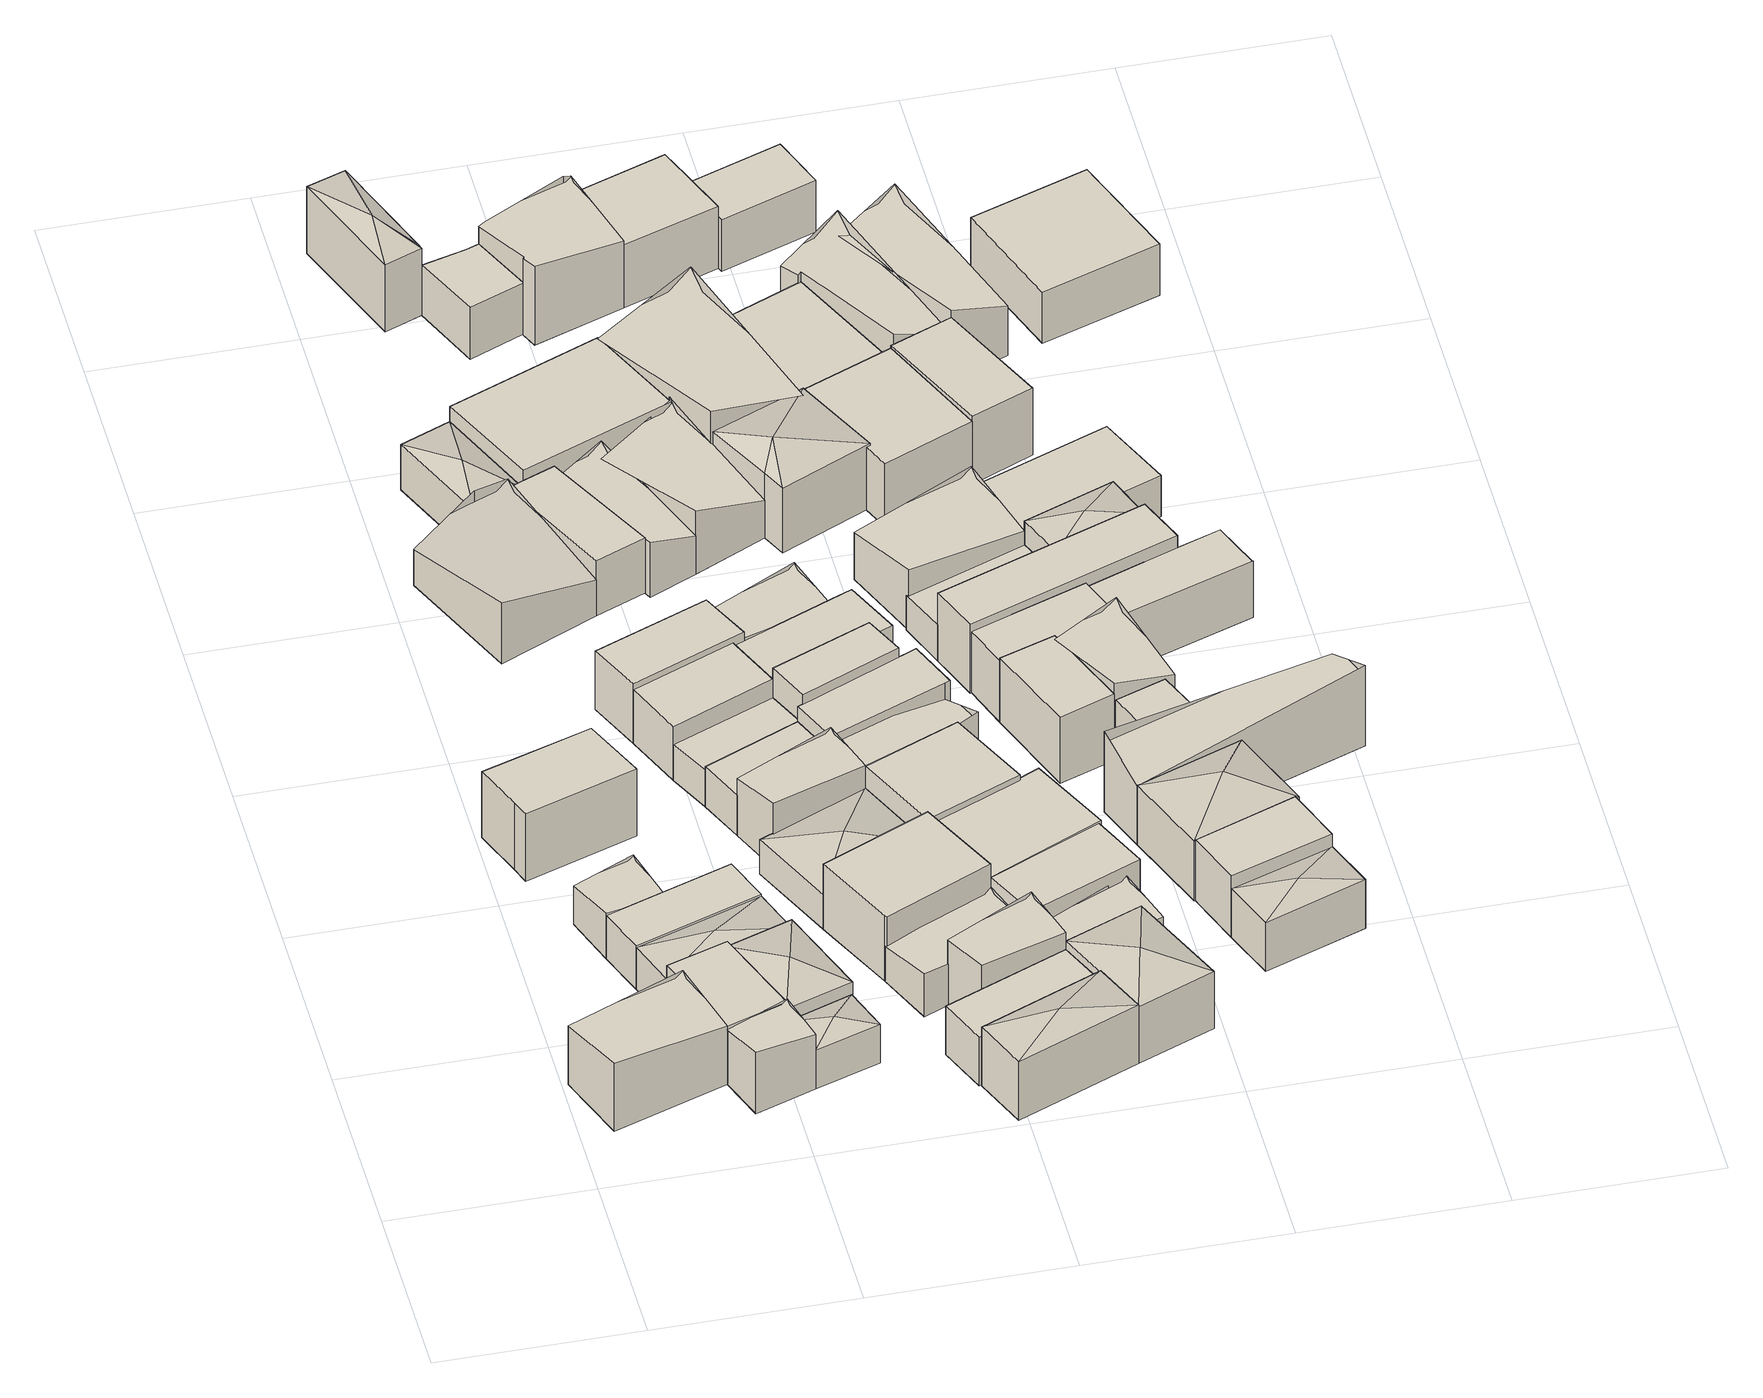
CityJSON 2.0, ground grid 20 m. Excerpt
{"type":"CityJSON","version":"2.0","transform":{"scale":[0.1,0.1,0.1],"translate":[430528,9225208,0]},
"CityObjects":{
"building1":{"type":"Building","attributes":{"Building Type":"Residential","Roof Shape":"gable","Roof Material":"Concrete Glazed Tile","Roof Material Code":1,"Roof Direction":"southwest","Building Height":7.03,"Roof Slope":30.5,"Footprint Area":91.82,"Solar PV Capacity Low":11.5,"Solar PV Capacity High":15.1,"Solar Annual Energy Low":16578,"Solar Annual Energy High":21848,"Suitable PV Area":68.64},"geometry":[{"type":"MultiSurface","lod":"2.2","boundaries":[[[0,1,2,3]],[[3,2,4,5]],[[2,1,6,4]],[[1,0,7,6]],[[0,3,5,7]],[[5,4,6,7]]]}]},
"building2":{"type":"Building","attributes":{"Building Type":"Residential","Roof Shape":"gable","Roof Material":"Concrete Glazed Tile","Roof Material Code":1,"Roof Direction":"southwest","Building Height":4.56,"Roof Slope":28.4,"Footprint Area":35,"Solar PV Capacity Low":4.38,"Solar PV Capacity High":5.76,"Solar Annual Energy Low":6319,"Solar Annual Energy High":8328,"Suitable PV Area":26.16},"geometry":[{"type":"MultiSurface","lod":"2.2","boundaries":[[[8,9,10,11]],[[11,10,12,13]],[[10,9,14,12]],[[9,8,15,14]],[[8,11,13,15]],[[13,12,14,15]]]}]},
"building3":{"type":"Building","attributes":{"Building Type":"Residential","Roof Shape":"shed","Roof Material":"Concrete Glazed Tile","Roof Material Code":1,"Roof Direction":"southwest","Building Height":6.61,"Roof Slope":18.9,"Footprint Area":65.25,"Solar PV Capacity Low":8.17,"Solar PV Capacity High":10.73,"Solar Annual Energy Low":11780,"Solar Annual Energy High":15525,"Suitable PV Area":48.77},"geometry":[{"type":"MultiSurface","lod":"2.2","boundaries":[[[16,17,1,18]],[[18,1,19,20]],[[1,17,21,19]],[[17,16,22,21]],[[16,18,20,22]],[[20,19,21,22]]]}]},
"building4":{"type":"Building","attributes":{"Building Type":"Residential","Roof Shape":"gable","Roof Material":"Concrete Glazed Tile","Roof Material Code":1,"Roof Direction":"southwest","Building Height":6.47,"Roof Slope":31.7,"Footprint Area":30.94,"Solar PV Capacity Low":3.87,"Solar PV Capacity High":5.09,"Solar Annual Energy Low":5586,"Solar Annual Energy High":7362,"Suitable PV Area":23.13},"geometry":[{"type":"MultiSurface","lod":"2.2","boundaries":[[[18,1,23,24]],[[24,23,25,26]],[[23,1,27,25]],[[1,18,28,27]],[[18,24,26,28]],[[26,25,27,28]]]}]},
"building5":{"type":"Building","attributes":{"Building Type":"Residential","Roof Shape":"shed","Roof Material":"Concrete Glazed Tile","Roof Material Code":1,"Roof Direction":"southwest","Building Height":7.74,"Roof Slope":18.4,"Footprint Area":84.18,"Solar PV Capacity Low":10.54,"Solar PV Capacity High":13.84,"Solar Annual Energy Low":15199,"Solar Annual Energy High":20031,"Suitable PV Area":62.93},"geometry":[{"type":"MultiSurface","lod":"2.2","boundaries":[[[29,30,31,32,33]],[[33,32,34,35]],[[32,31,36,34]],[[31,30,37,36]],[[30,29,38,37]],[[29,33,35,38]],[[35,34,36,37,38]]]}]},
"building6":{"type":"Building","attributes":{"Building Type":"Residential","Roof Shape":"flat","Roof Material":"Concrete Glazed Tile","Roof Material Code":1,"Roof Direction":"southwest","Building Height":5.22,"Roof Slope":12.8,"Footprint Area":67.43,"Solar PV Capacity Low":8.44,"Solar PV Capacity High":11.09,"Solar Annual Energy Low":12175,"Solar Annual Energy High":16045,"Suitable PV Area":50.41},"geometry":[{"type":"MultiSurface","lod":"2.2","boundaries":[[[11,10,39,40,41]],[[41,40,42,43]],[[40,39,44,42]],[[39,10,45,44]],[[10,11,46,45]],[[11,41,43,46]],[[43,42,44,45,46]]]}]},
"building7":{"type":"Building","attributes":{"Building Type":"Residential","Roof Shape":"hip","Roof Material":"Concrete Glazed Tile","Roof Material Code":1,"Roof Direction":"southwest","Building Height":5.01,"Roof Slope":29.6,"Footprint Area":69.1,"Solar PV Capacity Low":8.65,"Solar PV Capacity High":11.36,"Solar Annual Energy Low":12475,"Solar Annual Energy High":16441,"Suitable PV Area":51.65},"geometry":[{"type":"MultiSurface","lod":"2.2","boundaries":[[[40,39,17,47]],[[47,17,48,49]],[[17,39,50,48]],[[39,40,51,50]],[[40,47,49,51]],[[49,48,52]],[[48,50,52]],[[50,51,52]],[[51,49,52]]]}]},
"building8":{"type":"Building","attributes":{"Building Type":"Residential","Roof Shape":"hip","Roof Material":"Concrete Glazed Tile","Roof Material Code":1,"Roof Direction":"southwest","Building Height":6,"Roof Slope":28,"Footprint Area":70.97,"Solar PV Capacity Low":8.89,"Solar PV Capacity High":11.67,"Solar Annual Energy Low":12813,"Solar Annual Energy High":16887,"Suitable PV Area":53.05},"geometry":[{"type":"MultiSurface","lod":"2.2","boundaries":[[[47,53,54,55]],[[55,54,56,57]],[[54,53,58,56]],[[53,47,59,58]],[[47,55,57,59]],[[57,56,60]],[[56,58,60]],[[58,59,60]],[[59,57,60]]]}]},
"building9":{"type":"Building","attributes":{"Building Type":"Residential","Roof Shape":"hip","Roof Material":"Concrete Glazed Tile","Roof Material Code":1,"Roof Direction":"southwest","Building Height":4.64,"Roof Slope":26.5,"Footprint Area":32.93,"Solar PV Capacity Low":4.12,"Solar PV Capacity High":5.42,"Solar Annual Energy Low":5946,"Solar Annual Energy High":7836,"Suitable PV Area":24.62},"geometry":[{"type":"MultiSurface","lod":"2.2","boundaries":[[[61,18,24,62]],[[62,24,63,64]],[[24,18,65,63]],[[18,61,66,65]],[[61,62,64,66]],[[64,63,67]],[[63,65,67]],[[65,66,67]],[[66,64,67]]]}]},
"building10":{"type":"Building","attributes":{"Building Type":"Residential","Roof Shape":"gable","Roof Material":"Concrete Glazed Tile","Roof Material Code":1,"Roof Direction":"southwest","Building Height":4.25,"Roof Slope":32.3,"Footprint Area":140.45,"Solar PV Capacity Low":17.59,"Solar PV Capacity High":23.1,"Solar Annual Energy Low":25358,"Solar Annual Energy High":33420,"Suitable PV Area":104.99},"geometry":[{"type":"MultiSurface","lod":"2.2","boundaries":[[[68,69,70,71,72]],[[72,71,73,74]],[[71,70,75,73]],[[70,69,76,75]],[[69,68,77,76]],[[68,72,74,77]],[[74,73,75,76,77]]]}]},
"building11":{"type":"Building","attributes":{"Building Type":"Residential","Roof Shape":"hip","Roof Material":"Concrete Glazed Tile","Roof Material Code":1,"Roof Direction":"southwest","Building Height":5.37,"Roof Slope":27.5,"Footprint Area":61.78,"Solar PV Capacity Low":7.74,"Solar PV Capacity High":10.16,"Solar Annual Energy Low":11154,"Solar Annual Energy High":14700,"Suitable PV Area":46.18},"geometry":[{"type":"MultiSurface","lod":"2.2","boundaries":[[[78,69,79,80]],[[80,79,81,82]],[[79,69,83,81]],[[69,78,84,83]],[[78,80,82,84]],[[82,81,85]],[[81,83,85]],[[83,84,85]],[[84,82,85]]]}]},
"building12":{"type":"Building","attributes":{"Building Type":"Residential","Roof Shape":"shed","Roof Material":"Concrete Glazed Tile","Roof Material Code":1,"Roof Direction":"southwest","Building Height":6.85,"Roof Slope":15.7,"Footprint Area":71.11,"Solar PV Capacity Low":8.9,"Solar PV Capacity High":11.69,"Solar Annual Energy Low":12839,"Solar Annual Energy High":16921,"Suitable PV Area":53.16},"geometry":[{"type":"MultiSurface","lod":"2.2","boundaries":[[[86,87,88,89]],[[89,88,90,91]],[[88,87,92,90]],[[87,86,93,92]],[[86,89,91,93]],[[91,90,92,93]]]}]},
"building13":{"type":"Building","attributes":{"Building Type":"Residential","Roof Shape":"flat","Roof Material":"Concrete Glazed Tile","Roof Material Code":1,"Roof Direction":"southwest","Building Height":6.43,"Roof Slope":6.6,"Footprint Area":69.62,"Solar PV Capacity Low":8.72,"Solar PV Capacity High":11.45,"Solar Annual Energy Low":12570,"Solar Annual Energy High":16567,"Suitable PV Area":52.04},"geometry":[{"type":"MultiSurface","lod":"2.2","boundaries":[[[87,94,95,96]],[[96,95,97,98]],[[95,94,99,97]],[[94,87,100,99]],[[87,96,98,100]],[[98,97,99,100]]]}]},
"building14":{"type":"Building","attributes":{"Building Type":"Residential","Roof Shape":"shed","Roof Material":"Concrete Glazed Tile","Roof Material Code":1,"Roof Direction":"southwest","Building Height":4.24,"Roof Slope":12.1,"Footprint Area":50.64,"Solar PV Capacity Low":6.34,"Solar PV Capacity High":8.33,"Solar Annual Energy Low":9143,"Solar Annual Energy High":12050,"Suitable PV Area":37.85},"geometry":[{"type":"MultiSurface","lod":"2.2","boundaries":[[[95,94,101,102,103]],[[103,102,104,105]],[[102,101,106,104]],[[101,94,107,106]],[[94,95,108,107]],[[95,103,105,108]],[[105,104,106,107,108]]]}]},
"building15":{"type":"Building","attributes":{"Building Type":"Residential","Roof Shape":"flat","Roof Material":"Clay Tile Shingle","Roof Material Code":3,"Roof Direction":"southwest","Building Height":4.76,"Roof Slope":7.5,"Footprint Area":51.9,"Solar PV Capacity Low":6.5,"Solar PV Capacity High":8.54,"Solar Annual Energy Low":9371,"Solar Annual Energy High":12350,"Suitable PV Area":38.8},"geometry":[{"type":"MultiSurface","lod":"2.2","boundaries":[[[102,101,109,110]],[[110,109,111,112]],[[109,101,113,111]],[[101,102,114,113]],[[102,110,112,114]],[[112,111,113,114]]]}]},
"building16":{"type":"Building","attributes":{"Building Type":"Residential","Roof Shape":"gable","Roof Material":"Clay Tile Shingle","Roof Material Code":3,"Roof Direction":"southwest","Building Height":6.84,"Roof Slope":29.8,"Footprint Area":56.1,"Solar PV Capacity Low":7.02,"Solar PV Capacity High":9.23,"Solar Annual Energy Low":10129,"Solar Annual Energy High":13349,"Suitable PV Area":41.94},"geometry":[{"type":"MultiSurface","lod":"2.2","boundaries":[[[109,115,116,110]],[[110,116,117,118]],[[116,115,119,117]],[[115,109,120,119]],[[109,110,118,120]],[[118,117,119,120]]]}]},
"building17":{"type":"Building","attributes":{"Building Type":"Residential","Roof Shape":"hip","Roof Material":"Concrete Glazed Tile","Roof Material Code":1,"Roof Direction":"southwest","Building Height":4.13,"Roof Slope":22.7,"Footprint Area":112.08,"Solar PV Capacity Low":14.03,"Solar PV Capacity High":18.43,"Solar Annual Energy Low":20236,"Solar Annual Energy High":26669,"Suitable PV Area":83.78},"geometry":[{"type":"MultiSurface","lod":"2.2","boundaries":[[[121,122,123,116]],[[116,123,124,125]],[[123,122,126,124]],[[122,121,127,126]],[[121,116,125,127]],[[125,124,128]],[[124,126,128]],[[126,127,128]],[[127,125,128]]]}]},
"building18":{"type":"Building","attributes":{"Building Type":"Residential","Roof Shape":"shed","Roof Material":"Concrete Glazed Tile","Roof Material Code":1,"Roof Direction":"southwest","Building Height":6.27,"Roof Slope":18,"Footprint Area":69.22,"Solar PV Capacity Low":8.67,"Solar PV Capacity High":11.38,"Solar Annual Energy Low":12497,"Solar Annual Energy High":16469,"Suitable PV Area":51.74},"geometry":[{"type":"MultiSurface","lod":"2.2","boundaries":[[[68,72,129,130,79]],[[79,130,131,132]],[[130,129,133,131]],[[129,72,134,133]],[[72,68,135,134]],[[68,79,132,135]],[[132,131,133,134,135]]]}]},
"building19":{"type":"Building","attributes":{"Building Type":"Residential","Roof Shape":"flat","Roof Material":"Concrete Glazed Tile","Roof Material Code":1,"Roof Direction":"southwest","Building Height":7.79,"Roof Slope":13.8,"Footprint Area":109.9,"Solar PV Capacity Low":13.76,"Solar PV Capacity High":18.07,"Solar Annual Energy Low":19842,"Solar Annual Energy High":26150,"Suitable PV Area":82.15},"geometry":[{"type":"MultiSurface","lod":"2.2","boundaries":[[[123,122,136,137,138]],[[138,137,139,140]],[[137,136,141,139]],[[136,122,142,141]],[[122,123,143,142]],[[123,138,140,143]],[[140,139,141,142,143]]]}]},
"building20":{"type":"Building","attributes":{"Building Type":"Residential","Roof Shape":"gable","Roof Material":"Concrete Glazed Tile","Roof Material Code":1,"Roof Direction":"southwest","Building Height":4.21,"Roof Slope":28.3,"Footprint Area":70.93,"Solar PV Capacity Low":8.88,"Solar PV Capacity High":11.66,"Solar Annual Energy Low":12806,"Solar Annual Energy High":16877,"Suitable PV Area":53.02},"geometry":[{"type":"MultiSurface","lod":"2.2","boundaries":[[[138,137,136,144,145]],[[145,144,146,147]],[[144,136,148,146]],[[136,137,149,148]],[[137,138,150,149]],[[138,145,147,150]],[[147,146,148,149,150]]]}]},
"building21":{"type":"Building","attributes":{"Building Type":"Residential","Roof Shape":"hip","Roof Material":"Concrete Glazed Tile","Roof Material Code":1,"Roof Direction":"southwest","Building Height":7.96,"Roof Slope":27.8,"Footprint Area":52.91,"Solar PV Capacity Low":6.62,"Solar PV Capacity High":8.7,"Solar Annual Energy Low":9552,"Solar Annual Energy High":12588,"Suitable PV Area":39.55},"geometry":[{"type":"MultiSurface","lod":"2.2","boundaries":[[[151,152,153,154,155]],[[155,154,156,157]],[[154,153,158,156]],[[153,152,159,158]],[[152,151,160,159]],[[151,155,157,160]],[[157,156,161]],[[156,158,161]],[[158,159,161]],[[159,160,161]],[[160,157,161]]]}]},
"building22":{"type":"Building","attributes":{"Building Type":"Residential","Roof Shape":"flat","Roof Material":"Concrete Glazed Tile","Roof Material Code":1,"Roof Direction":"southwest","Building Height":5.82,"Roof Slope":12.9,"Footprint Area":72.01,"Solar PV Capacity Low":9.02,"Solar PV Capacity High":11.84,"Solar Annual Energy Low":13001,"Solar Annual Energy High":17134,"Suitable PV Area":53.83},"geometry":[{"type":"MultiSurface","lod":"2.2","boundaries":[[[162,163,164,165]],[[165,164,166,167]],[[164,163,168,166]],[[163,162,169,168]],[[162,165,167,169]],[[167,166,168,169]]]}]},
"building23":{"type":"Building","attributes":{"Building Type":"Residential","Roof Shape":"hip","Roof Material":"Concrete Glazed Tile","Roof Material Code":1,"Roof Direction":"southwest","Building Height":6.96,"Roof Slope":23.4,"Footprint Area":78.04,"Solar PV Capacity Low":9.77,"Solar PV Capacity High":12.83,"Solar Annual Energy Low":14089,"Solar Annual Energy High":18568,"Suitable PV Area":58.33},"geometry":[{"type":"MultiSurface","lod":"2.2","boundaries":[[[170,171,172,164]],[[164,172,173,174]],[[172,171,175,173]],[[171,170,176,175]],[[170,164,174,176]],[[174,173,177]],[[173,175,177]],[[175,176,177]],[[176,174,177]]]}]},
"building24":{"type":"Building","attributes":{"Building Type":"Residential","Roof Shape":"gable","Roof Material":"Concrete Glazed Tile","Roof Material Code":1,"Roof Direction":"southwest","Building Height":7.79,"Roof Slope":29.3,"Footprint Area":50.82,"Solar PV Capacity Low":6.36,"Solar PV Capacity High":8.36,"Solar Annual Energy Low":9174,"Solar Annual Energy High":12091,"Suitable PV Area":37.98},"geometry":[{"type":"MultiSurface","lod":"2.2","boundaries":[[[178,165,145,179]],[[179,145,180,181]],[[145,165,182,180]],[[165,178,183,182]],[[178,179,181,183]],[[181,180,182,183]]]}]},
"building25":{"type":"Building","attributes":{"Building Type":"Residential","Roof Shape":"gable","Roof Material":"Concrete Glazed Tile","Roof Material Code":1,"Roof Direction":"southwest","Building Height":4.55,"Roof Slope":26.6,"Footprint Area":71.05,"Solar PV Capacity Low":8.9,"Solar PV Capacity High":11.68,"Solar Annual Energy Low":12827,"Solar Annual Energy High":16905,"Suitable PV Area":53.11},"geometry":[{"type":"MultiSurface","lod":"2.2","boundaries":[[[184,130,185,186]],[[186,185,187,188]],[[185,130,189,187]],[[130,184,190,189]],[[184,186,188,190]],[[188,187,189,190]]]}]},
"building26":{"type":"Building","attributes":{"Building Type":"Residential","Roof Shape":"shed","Roof Material":"Concrete Glazed Tile","Roof Material Code":1,"Roof Direction":"southwest","Building Height":7.02,"Roof Slope":16.6,"Footprint Area":187.37,"Solar PV Capacity Low":23.46,"Solar PV Capacity High":30.81,"Solar Annual Energy Low":33829,"Solar Annual Energy High":44584,"Suitable PV Area":140.06},"geometry":[{"type":"MultiSurface","lod":"2.2","boundaries":[[[79,191,192,80]],[[80,192,193,194]],[[192,191,195,193]],[[191,79,196,195]],[[79,80,194,196]],[[194,193,195,196]]]}]},
"building27":{"type":"Building","attributes":{"Building Type":"Residential","Roof Shape":"shed","Roof Material":"Concrete Glazed Tile","Roof Material Code":1,"Roof Direction":"southwest","Building Height":5.91,"Roof Slope":19.3,"Footprint Area":42.93,"Solar PV Capacity Low":5.37,"Solar PV Capacity High":7.06,"Solar Annual Energy Low":7750,"Solar Annual Energy High":10214,"Suitable PV Area":32.09},"geometry":[{"type":"MultiSurface","lod":"2.2","boundaries":[[[197,198,199,200,155]],[[155,200,201,202]],[[200,199,203,201]],[[199,198,204,203]],[[198,197,205,204]],[[197,155,202,205]],[[202,201,203,204,205]]]}]},
"building28":{"type":"Building","attributes":{"Building Type":"Residential","Roof Shape":"gable","Roof Material":"Concrete Glazed Tile","Roof Material Code":1,"Roof Direction":"southwest","Building Height":5.31,"Roof Slope":31.1,"Footprint Area":56.01,"Solar PV Capacity Low":7.01,"Solar PV Capacity High":9.21,"Solar Annual Energy Low":10113,"Solar Annual Energy High":13327,"Suitable PV Area":41.87},"geometry":[{"type":"MultiSurface","lod":"2.2","boundaries":[[[88,206,207,89]],[[89,207,208,209]],[[207,206,210,208]],[[206,88,211,210]],[[88,89,209,211]],[[209,208,210,211]]]}]},
"building29":{"type":"Building","attributes":{"Building Type":"Residential","Roof Shape":"flat","Roof Material":"Concrete Glazed Tile","Roof Material Code":1,"Roof Direction":"southwest","Building Height":7.65,"Roof Slope":10.5,"Footprint Area":47.36,"Solar PV Capacity Low":5.93,"Solar PV Capacity High":7.79,"Solar Annual Energy Low":8551,"Solar Annual Energy High":11269,"Suitable PV Area":35.4},"geometry":[{"type":"MultiSurface","lod":"2.2","boundaries":[[[212,95,103,213]],[[213,103,214,215]],[[103,95,216,214]],[[95,212,217,216]],[[212,213,215,217]],[[215,214,216,217]]]}]},
"building30":{"type":"Building","attributes":{"Building Type":"Residential","Roof Shape":"flat","Roof Material":"Asbestos Sheet","Roof Material Code":4,"Roof Direction":"southwest","Building Height":6.01,"Roof Slope":14,"Footprint Area":83.42,"Solar PV Capacity Low":10.44,"Solar PV Capacity High":13.72,"Solar Annual Energy Low":15060,"Solar Annual Energy High":19848,"Suitable PV Area":62.35},"geometry":[{"type":"MultiSurface","lod":"2.2","boundaries":[[[206,88,96,95,218,219]],[[219,218,220,221]],[[218,95,222,220]],[[95,96,223,222]],[[96,88,224,223]],[[88,206,225,224]],[[206,219,221,225]],[[221,220,222,223,224,225]]]}]},
"building31":{"type":"Building","attributes":{"Building Type":"Residential","Roof Shape":"flat","Roof Material":"Concrete Glazed Tile","Roof Material Code":1,"Roof Direction":"southwest","Building Height":6.61,"Roof Slope":11,"Footprint Area":69.73,"Solar PV Capacity Low":8.73,"Solar PV Capacity High":11.47,"Solar Annual Energy Low":12589,"Solar Annual Energy High":16591,"Suitable PV Area":52.12},"geometry":[{"type":"MultiSurface","lod":"2.2","boundaries":[[[226,102,110,227,228]],[[228,227,229,230]],[[227,110,231,229]],[[110,102,232,231]],[[102,226,233,232]],[[226,228,230,233]],[[230,229,231,232,233]]]}]},
"building32":{"type":"Building","attributes":{"Building Type":"Residential","Roof Shape":"shed","Roof Material":"Concrete Glazed Tile","Roof Material Code":1,"Roof Direction":"southwest","Building Height":6.58,"Roof Slope":15.5,"Footprint Area":97.73,"Solar PV Capacity Low":12.24,"Solar PV Capacity High":16.07,"Solar Annual Energy Low":17645,"Solar Annual Energy High":23255,"Suitable PV Area":73.06},"geometry":[{"type":"MultiSurface","lod":"2.2","boundaries":[[[234,116,123,235]],[[235,123,236,237]],[[123,116,238,236]],[[116,234,239,238]],[[234,235,237,239]],[[237,236,238,239]]]}]},
"building33":{"type":"Building","attributes":{"Building Type":"Residential","Roof Shape":"gable","Roof Material":"Concrete Glazed Tile","Roof Material Code":1,"Roof Direction":"southwest","Building Height":4.56,"Roof Slope":26.5,"Footprint Area":64.75,"Solar PV Capacity Low":8.11,"Solar PV Capacity High":10.65,"Solar Annual Energy Low":11690,"Solar Annual Energy High":15407,"Suitable PV Area":48.4},"geometry":[{"type":"MultiSurface","lod":"2.2","boundaries":[[[227,110,116,240]],[[240,116,241,242]],[[116,110,243,241]],[[110,227,244,243]],[[227,240,242,244]],[[242,241,243,244]]]}]},
"building34":{"type":"Building","attributes":{"Building Type":"Residential","Roof Shape":"gable","Roof Material":"Concrete Glazed Tile","Roof Material Code":1,"Roof Direction":"southwest","Building Height":4.51,"Roof Slope":30.3,"Footprint Area":106.25,"Solar PV Capacity Low":13.3,"Solar PV Capacity High":17.47,"Solar Annual Energy Low":19182,"Solar Annual Energy High":25281,"Suitable PV Area":79.42},"geometry":[{"type":"MultiSurface","lod":"2.2","boundaries":[[[186,245,246,247,248,249,191,184]],[[184,191,250,251]],[[191,249,252,250]],[[249,248,253,252]],[[248,247,254,253]],[[247,246,255,254]],[[246,245,256,255]],[[245,186,257,256]],[[186,184,251,257]],[[251,250,252,253,254,255,256,257]]]}]},
"building35":{"type":"Building","attributes":{"Building Type":"Residential","Roof Shape":"flat","Roof Material":"Concrete Glazed Tile","Roof Material Code":1,"Roof Direction":"southwest","Building Height":6.15,"Roof Slope":13.9,"Footprint Area":114.37,"Solar PV Capacity Low":14.32,"Solar PV Capacity High":18.81,"Solar Annual Energy Low":20648,"Solar Annual Energy High":27213,"Suitable PV Area":85.49},"geometry":[{"type":"MultiSurface","lod":"2.2","boundaries":[[[258,235,123,138,259,260]],[[260,259,261,262]],[[259,138,263,261]],[[138,123,264,263]],[[123,235,265,264]],[[235,258,266,265]],[[258,260,262,266]],[[262,261,263,264,265,266]]]}]},
"building36":{"type":"Building","attributes":{"Building Type":"Residential","Roof Shape":"hip","Roof Material":"Concrete Glazed Tile","Roof Material Code":1,"Roof Direction":"southwest","Building Height":6.8,"Roof Slope":23.1,"Footprint Area":93.13,"Solar PV Capacity Low":11.66,"Solar PV Capacity High":15.31,"Solar Annual Energy Low":16813,"Solar Annual Energy High":22158,"Suitable PV Area":69.61},"geometry":[{"type":"MultiSurface","lod":"2.2","boundaries":[[[267,165,172,268]],[[268,172,269,270]],[[172,165,271,269]],[[165,267,272,271]],[[267,268,270,272]],[[270,269,273]],[[269,271,273]],[[271,272,273]],[[272,270,273]]]}]},
"building37":{"type":"Building","attributes":{"Building Type":"Residential","Roof Shape":"gable","Roof Material":"Concrete Glazed Tile","Roof Material Code":1,"Roof Direction":"southwest","Building Height":4.17,"Roof Slope":31.6,"Footprint Area":60.79,"Solar PV Capacity Low":7.61,"Solar PV Capacity High":10,"Solar Annual Energy Low":10976,"Solar Annual Energy High":14465,"Suitable PV Area":45.44},"geometry":[{"type":"MultiSurface","lod":"2.2","boundaries":[[[165,274,275,145]],[[145,275,276,147]],[[275,274,277,276]],[[274,165,278,277]],[[165,145,147,278]],[[147,276,277,278]]]}]},
"building38":{"type":"Building","attributes":{"Building Type":"Residential","Roof Shape":"shed","Roof Material":"Concrete Glazed Tile","Roof Material Code":1,"Roof Direction":"southwest","Building Height":6.06,"Roof Slope":15.6,"Footprint Area":77.08,"Solar PV Capacity Low":9.65,"Solar PV Capacity High":12.68,"Solar Annual Energy Low":13916,"Solar Annual Energy High":18340,"Suitable PV Area":57.61},"geometry":[{"type":"MultiSurface","lod":"2.2","boundaries":[[[145,279,280,138]],[[138,280,281,263]],[[280,279,282,281]],[[279,145,283,282]],[[145,138,263,283]],[[263,281,282,283]]]}]},
"building39":{"type":"Building","attributes":{"Building Type":"Residential","Roof Shape":"gable","Roof Material":"Concrete Glazed Tile","Roof Material Code":1,"Roof Direction":"southwest","Building Height":7.97,"Roof Slope":27.9,"Footprint Area":85.55,"Solar PV Capacity Low":10.71,"Solar PV Capacity High":14.07,"Solar Annual Energy Low":15446,"Solar Annual Energy High":20356,"Suitable PV Area":63.95},"geometry":[{"type":"MultiSurface","lod":"2.2","boundaries":[[[284,285,286,287,199,198,288,289]],[[289,288,290,291]],[[288,198,292,290]],[[198,199,293,292]],[[199,287,294,293]],[[287,286,295,294]],[[286,285,296,295]],[[285,284,297,296]],[[284,289,291,297]],[[291,290,292,293,294,295,296,297]]]}]},
"building40":{"type":"Building","attributes":{"Building Type":"Residential","Roof Shape":"gable","Roof Material":"Concrete Glazed Tile","Roof Material Code":1,"Roof Direction":"southwest","Building Height":6.77,"Roof Slope":29.1,"Footprint Area":177.02,"Solar PV Capacity Low":22.16,"Solar PV Capacity High":29.11,"Solar Annual Energy Low":31960,"Solar Annual Energy High":42121,"Suitable PV Area":132.32},"geometry":[{"type":"MultiSurface","lod":"2.2","boundaries":[[[247,298,299,192]],[[192,299,300,301]],[[299,298,302,300]],[[298,247,303,302]],[[247,192,301,303]],[[301,300,302,303]]]}]},
"building41":{"type":"Building","attributes":{"Building Type":"Residential","Roof Shape":"hip","Roof Material":"Concrete Glazed Tile","Roof Material Code":1,"Roof Direction":"southwest","Building Height":7.66,"Roof Slope":28.3,"Footprint Area":99.91,"Solar PV Capacity Low":12.51,"Solar PV Capacity High":16.43,"Solar Annual Energy Low":18037,"Solar Annual Energy High":23772,"Suitable PV Area":74.68},"geometry":[{"type":"MultiSurface","lod":"2.2","boundaries":[[[245,304,305,298,246]],[[246,298,306,307]],[[298,305,308,306]],[[305,304,309,308]],[[304,245,310,309]],[[245,246,307,310]],[[307,306,311]],[[306,308,311]],[[308,309,311]],[[309,310,311]],[[310,307,311]]]}]},
"building42":{"type":"Building","attributes":{"Building Type":"Residential","Roof Shape":"shed","Roof Material":"Concrete Glazed Tile","Roof Material Code":1,"Roof Direction":"southwest","Building Height":7.69,"Roof Slope":14.8,"Footprint Area":58,"Solar PV Capacity Low":7.26,"Solar PV Capacity High":9.54,"Solar Annual Energy Low":10472,"Solar Annual Energy High":13801,"Suitable PV Area":43.36},"geometry":[{"type":"MultiSurface","lod":"2.2","boundaries":[[[312,313,314,315]],[[315,314,316,317]],[[314,313,318,316]],[[313,312,319,318]],[[312,315,317,319]],[[316,318,319,317]]]}]},
"building43":{"type":"Building","attributes":{"Building Type":"Residential","Roof Shape":"shed","Roof Material":"Concrete Glazed Tile","Roof Material Code":1,"Roof Direction":"southwest","Building Height":7.12,"Roof Slope":20,"Footprint Area":89.76,"Solar PV Capacity Low":11.24,"Solar PV Capacity High":14.76,"Solar Annual Energy Low":16206,"Solar Annual Energy High":21359,"Suitable PV Area":67.1},"geometry":[{"type":"MultiSurface","lod":"2.2","boundaries":[[[320,285,284,321,322]],[[322,321,323,324]],[[321,284,325,323]],[[284,285,326,325]],[[285,320,327,326]],[[320,322,324,327]],[[324,323,325,326,327]]]}]},
"building44":{"type":"Building","attributes":{"Building Type":"Residential","Roof Shape":"gable","Roof Material":"Concrete Glazed Tile","Roof Material Code":1,"Roof Direction":"southwest","Building Height":5.61,"Roof Slope":33.4,"Footprint Area":109.35,"Solar PV Capacity Low":13.69,"Solar PV Capacity High":17.98,"Solar Annual Energy Low":19742,"Solar Annual Energy High":26018,"Suitable PV Area":81.74},"geometry":[{"type":"MultiSurface","lod":"2.2","boundaries":[[[328,329,330,331]],[[331,330,332,333]],[[330,329,334,332]],[[329,328,335,334]],[[328,331,333,335]],[[333,332,334,335]]]}]},
"building45":{"type":"Building","attributes":{"Building Type":"Residential","Roof Shape":"shed","Roof Material":"Concrete Glazed Tile","Roof Material Code":1,"Roof Direction":"southwest","Building Height":4,"Roof Slope":16.5,"Footprint Area":64.97,"Solar PV Capacity Low":8.13,"Solar PV Capacity High":10.68,"Solar Annual Energy Low":11730,"Solar Annual Energy High":15459,"Suitable PV Area":48.57},"geometry":[{"type":"MultiSurface","lod":"2.2","boundaries":[[[330,329,336,337,338,339]],[[339,338,340,341]],[[338,337,342,340]],[[337,336,343,342]],[[336,329,344,343]],[[329,330,345,344]],[[330,339,341,345]],[[341,340,342,343,344,345]]]}]},
"building46":{"type":"Building","attributes":{"Building Type":"Residential","Roof Shape":"shed","Roof Material":"Concrete Glazed Tile","Roof Material Code":1,"Roof Direction":"southwest","Building Height":7.24,"Roof Slope":12,"Footprint Area":61.68,"Solar PV Capacity Low":7.72,"Solar PV Capacity High":10.14,"Solar Annual Energy Low":11137,"Solar Annual Energy High":14677,"Suitable PV Area":46.11},"geometry":[{"type":"MultiSurface","lod":"2.2","boundaries":[[[346,347,312,348]],[[348,312,349,350]],[[312,347,351,349]],[[347,346,352,351]],[[346,348,350,352]],[[350,349,351,352]]]}]},
"building47":{"type":"Building","attributes":{"Building Type":"Residential","Roof Shape":"shed","Roof Material":"Concrete Glazed Tile","Roof Material Code":1,"Roof Direction":"southwest","Building Height":5.35,"Roof Slope":12.2,"Footprint Area":142.91,"Solar PV Capacity Low":17.89,"Solar PV Capacity High":23.5,"Solar Annual Energy Low":25802,"Solar Annual Energy High":34005,"Suitable PV Area":106.83},"geometry":[{"type":"MultiSurface","lod":"2.2","boundaries":[[[298,353,354,355]],[[355,354,356,357]],[[354,353,358,356]],[[353,298,359,358]],[[298,355,357,359]],[[357,356,358,359]]]}]},
"building48":{"type":"Building","attributes":{"Building Type":"Residential","Roof Shape":"hip","Roof Material":"Concrete Glazed Tile","Roof Material Code":1,"Roof Direction":"southwest","Building Height":7.15,"Roof Slope":21.9,"Footprint Area":105.15,"Solar PV Capacity Low":13.17,"Solar PV Capacity High":17.29,"Solar Annual Energy Low":18984,"Solar Annual Energy High":25019,"Suitable PV Area":78.6},"geometry":[{"type":"MultiSurface","lod":"2.2","boundaries":[[[360,361,362,363]],[[363,362,364,365]],[[362,361,366,364]],[[361,360,367,366]],[[360,363,365,367]],[[365,364,368]],[[364,366,368]],[[366,367,368]],[[367,365,368]]]}]},
"building49":{"type":"Building","attributes":{"Building Type":"Residential","Roof Shape":"flat","Roof Material":"Concrete Glazed Tile","Roof Material Code":1,"Roof Direction":"southwest","Building Height":7.55,"Roof Slope":10.6,"Footprint Area":121.13,"Solar PV Capacity Low":15.17,"Solar PV Capacity High":19.92,"Solar Annual Energy Low":21870,"Solar Annual Energy High":28822,"Suitable PV Area":90.55},"geometry":[{"type":"MultiSurface","lod":"2.2","boundaries":[[[298,305,369,370,371,372]],[[372,371,373,374]],[[371,370,375,373]],[[370,369,376,375]],[[369,305,377,376]],[[305,298,378,377]],[[298,372,374,378]],[[374,373,375,376,377,378]]]}]},
"building50":{"type":"Building","attributes":{"Building Type":"Residential","Roof Shape":"flat","Roof Material":"Concrete Glazed Tile","Roof Material Code":1,"Roof Direction":"southwest","Building Height":7.3,"Roof Slope":10.4,"Footprint Area":65.13,"Solar PV Capacity Low":8.15,"Solar PV Capacity High":10.71,"Solar Annual Energy Low":11758,"Solar Annual Energy High":15496,"Suitable PV Area":48.68},"geometry":[{"type":"MultiSurface","lod":"2.2","boundaries":[[[379,380,381,382]],[[382,381,383,384]],[[381,380,385,383]],[[380,379,386,385]],[[379,382,384,386]],[[384,383,385,386]]]}]},
"building51":{"type":"Building","attributes":{"Building Type":"Residential","Roof Shape":"hip","Roof Material":"Concrete Glazed Tile","Roof Material Code":1,"Roof Direction":"southwest","Building Height":5.76,"Roof Slope":27.9,"Footprint Area":59.36,"Solar PV Capacity Low":7.43,"Solar PV Capacity High":9.76,"Solar Annual Energy Low":10718,"Solar Annual Energy High":14125,"Suitable PV Area":44.37},"geometry":[{"type":"MultiSurface","lod":"2.2","boundaries":[[[381,387,388,382]],[[382,388,389,390]],[[388,387,391,389]],[[387,381,392,391]],[[381,382,390,392]],[[390,389,393]],[[389,391,393]],[[391,392,393]],[[392,390,393]]]}]},
"building52":{"type":"Building","attributes":{"Building Type":"Residential","Roof Shape":"shed","Roof Material":"Asbestos Sheet","Roof Material Code":4,"Roof Direction":"southwest","Building Height":7.17,"Roof Slope":14.1,"Footprint Area":28.23,"Solar PV Capacity Low":3.53,"Solar PV Capacity High":4.64,"Solar Annual Energy Low":5097,"Solar Annual Energy High":6718,"Suitable PV Area":21.1},"geometry":[{"type":"MultiSurface","lod":"2.2","boundaries":[[[394,395,396,397]],[[397,396,398,399]],[[396,395,400,398]],[[395,394,401,400]],[[394,397,399,401]],[[399,398,400,401]]]}]},
"building53":{"type":"Building","attributes":{"Building Type":"Residential","Roof Shape":"gable","Roof Material":"Concrete Glazed Tile","Roof Material Code":1,"Roof Direction":"southwest","Building Height":7.23,"Roof Slope":33.3,"Footprint Area":65.33,"Solar PV Capacity Low":8.18,"Solar PV Capacity High":10.74,"Solar Annual Energy Low":11795,"Solar Annual Energy High":15544,"Suitable PV Area":48.83},"geometry":[{"type":"MultiSurface","lod":"2.2","boundaries":[[[315,314,402,348]],[[348,402,403,404]],[[402,314,405,403]],[[314,315,406,405]],[[315,348,404,406]],[[404,403,405,406]]]}]},
"building54":{"type":"Building","attributes":{"Building Type":"Residential","Roof Shape":"shed","Roof Material":"Concrete Glazed Tile","Roof Material Code":1,"Roof Direction":"southwest","Building Height":7.87,"Roof Slope":14.9,"Footprint Area":119.5,"Solar PV Capacity Low":14.96,"Solar PV Capacity High":19.65,"Solar Annual Energy Low":21575,"Solar Annual Energy High":28434,"Suitable PV Area":89.33},"geometry":[{"type":"MultiSurface","lod":"2.2","boundaries":[[[338,407,408,409]],[[409,408,410,411]],[[408,407,412,410]],[[407,338,413,412]],[[338,409,411,413]],[[411,410,412,413]]]}]},
"building55":{"type":"Building","attributes":{"Building Type":"Residential","Roof Shape":"flat","Roof Material":"Concrete Glazed Tile","Roof Material Code":1,"Roof Direction":"southwest","Building Height":6.16,"Roof Slope":5.2,"Footprint Area":60.94,"Solar PV Capacity Low":7.63,"Solar PV Capacity High":10.02,"Solar Annual Energy Low":11002,"Solar Annual Energy High":14500,"Suitable PV Area":45.55},"geometry":[{"type":"MultiSurface","lod":"2.2","boundaries":[[[414,322,415,416]],[[416,415,417,418]],[[415,322,419,417]],[[322,414,420,419]],[[414,416,418,420]],[[418,417,419,420]]]}]},
"building56":{"type":"Building","attributes":{"Building Type":"Residential","Roof Shape":"gable","Roof Material":"Concrete Glazed Tile","Roof Material Code":1,"Roof Direction":"southwest","Building Height":6.98,"Roof Slope":29.9,"Footprint Area":135.11,"Solar PV Capacity Low":16.92,"Solar PV Capacity High":22.22,"Solar Annual Energy Low":24393,"Solar Annual Energy High":32148,"Suitable PV Area":100.99},"geometry":[{"type":"MultiSurface","lod":"2.2","boundaries":[[[361,421,422,423]],[[423,422,424,425]],[[422,421,426,424]],[[421,361,427,426]],[[361,423,425,427]],[[425,424,426,427]]]}]},
"building57":{"type":"Building","attributes":{"Building Type":"Residential","Roof Shape":"gable","Roof Material":"Concrete Glazed Tile","Roof Material Code":1,"Roof Direction":"southwest","Building Height":5.69,"Roof Slope":31.2,"Footprint Area":105.27,"Solar PV Capacity Low":13.18,"Solar PV Capacity High":17.31,"Solar Annual Energy Low":19006,"Solar Annual Energy High":25048,"Suitable PV Area":78.69},"geometry":[{"type":"MultiSurface","lod":"2.2","boundaries":[[[428,429,354,353,430,431]],[[431,430,432,433]],[[430,353,434,432]],[[353,354,435,434]],[[354,429,436,435]],[[429,428,437,436]],[[428,431,433,437]],[[433,432,434,435,436,437]]]}]},
"building58":{"type":"Building","attributes":{"Building Type":"Residential","Roof Shape":"shed","Roof Material":"Concrete Aluminum Tile","Roof Material Code":2,"Roof Direction":"southwest","Building Height":7.69,"Roof Slope":19.5,"Footprint Area":85.35,"Solar PV Capacity Low":10.69,"Solar PV Capacity High":14.04,"Solar Annual Energy Low":15410,"Solar Annual Energy High":20309,"Suitable PV Area":63.8},"geometry":[{"type":"MultiSurface","lod":"2.2","boundaries":[[[371,438,430,372]],[[372,430,439,440]],[[430,438,441,439]],[[438,371,442,441]],[[371,372,440,442]],[[440,439,441,442]]]}]},
"building59":{"type":"Building","attributes":{"Building Type":"Residential","Roof Shape":"hip","Roof Material":"Concrete Glazed Tile","Roof Material Code":1,"Roof Direction":"southwest","Building Height":6.84,"Roof Slope":29.1,"Footprint Area":50.04,"Solar PV Capacity Low":6.27,"Solar PV Capacity High":8.23,"Solar Annual Energy Low":9034,"Solar Annual Energy High":11907,"Suitable PV Area":37.4},"geometry":[{"type":"MultiSurface","lod":"2.2","boundaries":[[[339,409,443,330]],[[330,443,444,445]],[[443,409,446,444]],[[409,339,447,446]],[[339,330,445,447]],[[445,444,448]],[[444,446,448]],[[446,447,448]],[[447,445,448]]]}]},
"building60":{"type":"Building","attributes":{"Building Type":"Residential","Roof Shape":"shed","Roof Material":"Concrete Glazed Tile","Roof Material Code":1,"Roof Direction":"southwest","Building Height":4.67,"Roof Slope":13.6,"Footprint Area":127.07,"Solar PV Capacity Low":15.91,"Solar PV Capacity High":20.9,"Solar Annual Energy Low":22941,"Solar Annual Energy High":30235,"Suitable PV Area":94.98},"geometry":[{"type":"MultiSurface","lod":"2.2","boundaries":[[[330,449,450,331]],[[331,450,451,452]],[[450,449,453,451]],[[449,330,454,453]],[[330,331,452,454]],[[452,451,453,454]]]}]},
"building61":{"type":"Building","attributes":{"Building Type":"Residential","Roof Shape":"shed","Roof Material":"Concrete Glazed Tile","Roof Material Code":1,"Roof Direction":"southwest","Building Height":6.53,"Roof Slope":16.5,"Footprint Area":76.99,"Solar PV Capacity Low":9.64,"Solar PV Capacity High":12.66,"Solar Annual Energy Low":13900,"Solar Annual Energy High":18320,"Suitable PV Area":57.55},"geometry":[{"type":"MultiSurface","lod":"2.2","boundaries":[[[455,456,408,346,348,457]],[[457,348,458,459]],[[348,346,460,458]],[[346,408,461,460]],[[408,456,462,461]],[[456,455,463,462]],[[455,457,459,463]],[[459,458,460,461,462,463]]]}]},
"building62":{"type":"Building","attributes":{"Building Type":"Residential","Roof Shape":"gable","Roof Material":"Concrete Glazed Tile","Roof Material Code":1,"Roof Direction":"southwest","Building Height":5.89,"Roof Slope":26.8,"Footprint Area":108.79,"Solar PV Capacity Low":13.62,"Solar PV Capacity High":17.89,"Solar Annual Energy Low":19641,"Solar Annual Energy High":25885,"Suitable PV Area":81.32},"geometry":[{"type":"MultiSurface","lod":"2.2","boundaries":[[[430,464,465,431]],[[431,465,466,467]],[[465,464,468,466]],[[464,430,469,468]],[[430,431,467,469]],[[467,466,468,469]]]}]},
"building63":{"type":"Building","attributes":{"Building Type":"Residential","Roof Shape":"flat","Roof Material":"Asbestos Sheet","Roof Material Code":4,"Roof Direction":"southwest","Building Height":6.08,"Roof Slope":10.2,"Footprint Area":151.85,"Solar PV Capacity Low":19.01,"Solar PV Capacity High":24.97,"Solar Annual Energy Low":27415,"Solar Annual Energy High":36130,"Suitable PV Area":113.5},"geometry":[{"type":"MultiSurface","lod":"2.2","boundaries":[[[470,471,472,473]],[[473,472,474,475]],[[472,471,476,474]],[[471,470,477,476]],[[470,473,475,477]],[[475,474,476,477]]]}]}
},
"vertices":[
[32,74,0],[146,114,0],[121,185,0],[6,146,0],[121,185,81],[6,146,70],[146,114,70],[32,74,81],
[120,380,0],[60,360,0],[78,307,0],[138,328,0],[78,307,54],[138,328,46],[60,360,46],[120,380,54],
[173,232,0],[112,211,0],[206,135,0],[146,114,69],[206,135,69],[112,211,67],[173,232,66],
[162,69,0],[222,90,0],[162,69,73],[222,90,65],[146,114,65],[206,135,73],
[143,466,0],[116,533,0],[6,495,0],[25,445,0],[31,427,0],[25,445,80],[31,427,81],[6,495,79],[116,533,77],[143,466,80],
[95,260,0],[221,304,0],[204,351,0],[221,304,52],[204,351,52],[95,260,52],[78,307,52],[138,328,52],
[238,255,0],[112,211,50],[238,255,50],[95,260,50],[221,304,50],[167,257,59],
[172,232,0],[206,136,0],[272,159,0],[206,136,60],[272,159,60],[172,232,60],[238,255,60],[222,195,69],
[271,158,0],[287,112,0],[222,90,46],[287,112,46],[206,135,46],[271,158,46],[247,124,53],
[120,888,0],[86,874,0],[24,847,0],[77,724,0],[175,769,0],[77,724,73],[175,769,43],[24,847,43],[86,874,78],[120,888,74],
[42,978,0],[136,895,0],[92,999,0],[136,895,54],[92,999,54],[86,874,54],[42,978,54],[89,936,62],
[145,644,0],[168,591,0],[282,639,0],[259,692,0],[282,639,70],[259,692,68],[168,591,71],[145,644,70],
[192,533,0],[294,577,0],[270,634,0],[294,577,64],[270,634,64],[192,533,64],[168,591,64],
[212,491,0],[307,533,0],[312,535,0],[307,533,43],[312,535,43],[212,491,44],[192,533,43],[294,577,42],
[231,446,0],[327,486,0],[231,446,48],[327,486,48],[212,491,48],[307,533,48],
[253,395,0],[348,438,0],[348,438,68],[327,486,77],[253,395,77],[231,446,68],
[239,390,0],[278,303,0],[386,352,0],[386,352,41],[348,438,41],[278,303,41],[239,390,41],[313,371,53],
[225,790,0],[168,908,0],[168,908,63],[136,895,63],[225,790,66],[175,769,66],[120,888,63],
[316,221,0],[318,219,0],[425,269,0],[318,219,78],[425,269,78],[316,221,78],[278,303,78],[386,352,78],
[340,165,0],[450,213,0],[340,165,51],[450,213,42],[316,221,42],[318,219,43],[425,269,51],
[112,1214,0],[71,1328,0],[32,1314,0],[77,1193,0],[114,1208,0],[77,1193,80],[114,1208,80],[32,1314,80],[71,1328,80],[112,1214,80],[79,1254,87],
[347,110,0],[367,61,0],[491,113,0],[470,162,0],[491,113,58],[470,162,58],[367,61,58],[347,110,58],
[369,61,0],[391,7,0],[514,59,0],[514,59,70],[491,113,70],[391,7,70],[369,61,70],[441,60,79],
[384,126,0],[364,176,0],[450,213,87],[364,176,78],[470,162,78],[384,126,86],
[216,928,0],[228,783,0],[275,805,0],[228,783,66],[275,805,46],[168,908,46],[216,928,67],
[288,959,0],[244,1064,0],[244,1064,70],[92,999,72],[288,959,73],[136,895,75],
[143,1139,0],[198,1162,0],[171,1226,0],[158,1221,0],[158,1221,59],[114,1208,60],[171,1226,59],[198,1162,61],[143,1139,62],
[371,677,0],[349,730,0],[349,730,63],[259,692,53],[371,677,53],[282,639,63],
[393,619,0],[411,579,0],[312,535,77],[411,579,77],[294,577,77],[393,619,77],
[417,629,0],[392,686,0],[417,629,60],[392,686,60],[294,577,60],[270,634,60],[282,639,60],[371,677,60],
[429,587,0],[444,535,0],[449,537,0],[444,535,66],[449,537,66],[327,486,66],[307,533,66],[429,587,66],
[443,480,0],[481,394,0],[386,352,69],[481,394,68],[348,438,67],[443,480,66],
[464,489,0],[348,438,46],[464,489,66],[327,486,67],[444,535,46],
[347,840,0],[314,907,0],[312,906,0],[287,963,0],[287,962,0],[288,959,76],[216,928,45],[287,962,77],[287,963,76],[312,906,64],[314,907,62],[347,840,45],[275,805,76],
[480,396,0],[540,323,0],[501,406,0],[540,323,62],[501,406,62],[425,269,62],[386,352,62],[481,394,62],[480,396,62],
[547,194,0],[591,91,0],[514,59,68],[591,91,68],[470,162,68],[547,194,68],[531,127,78],
[570,204,0],[548,257,0],[548,257,51],[570,204,42],[470,162,51],
[562,263,0],[537,322,0],[537,322,61],[562,263,62],[450,213,64],
[294,1177,0],[264,1260,0],[256,1257,0],[177,1228,0],[197,1161,0],[204,1145,0],[197,1161,91],[204,1145,94],[198,1162,92],[171,1226,80],[177,1228,82],[256,1257,97],[264,1260,93],[294,1177,80],
[407,947,0],[339,1104,0],[339,1104,102],[244,1064,68],[407,947,68],[312,906,102],
[358,816,0],[449,859,0],[407,947,77],[314,907,77],[449,859,77],[358,816,77],[347,840,77],[362,874,89],
[497,545,0],[531,451,0],[586,471,0],[552,564,0],[586,471,79],[552,564,77],[531,451,79],[497,545,77],
[359,1295,0],[389,1211,0],[371,1262,0],[389,1211,74],[371,1262,72],[294,1177,75],[264,1260,72],[359,1295,71],
[413,766,0],[445,687,0],[563,734,0],[532,813,0],[563,734,56],[532,813,72],[445,687,72],[413,766,56],
[444,688,0],[443,688,0],[461,640,0],[582,686,0],[461,640,43],[582,686,41],[443,688,41],[444,688,41],[445,687,41],[563,734,40],
[597,634,0],[481,591,0],[614,586,0],[497,545,74],[614,586,73],[481,591,73],[597,634,72],
[500,987,0],[444,1117,0],[351,1076,0],[444,1117,53],[351,1076,54],[500,987,56],[407,947,57],
[686,393,0],[580,353,0],[613,266,0],[719,305,0],[613,266,71],[719,305,71],[580,353,71],[686,393,71],[657,342,82],
[445,857,0],[456,831,0],[546,870,0],[497,985,0],[546,870,75],[497,985,75],[456,831,75],[445,857,75],[449,859,75],[407,947,75],
[715,304,0],[614,266,0],[634,210,0],[736,246,0],[634,210,73],[736,246,73],[614,266,73],[715,304,73],
[654,157,0],[755,195,0],[755,195,58],[736,246,58],[654,157,58],[634,210,58],[695,202,66],
[637,489,0],[587,471,0],[606,421,0],[656,440,0],[606,421,73],[656,440,73],[587,471,72],[637,489,72],
[647,493,0],[647,493,72],[614,586,92],[586,471,92],[552,564,72],
[480,590,0],[690,670,0],[671,720,0],[690,670,80],[671,720,79],[480,590,82],[461,640,81],
[466,1296,0],[391,1206,0],[486,1240,0],[391,1206,62],[486,1240,62],[371,1262,62],[466,1296,62],
[811,440,0],[792,491,0],[561,404,0],[792,491,70],[561,404,96],[811,440,96],[580,353,70],
[430,1138,0],[441,1115,0],[559,1012,0],[489,1165,0],[559,1012,57],[489,1165,89],[500,987,89],[444,1117,65],[441,1115,63],[430,1138,57],
[608,897,0],[559,1012,77],[497,985,78],[608,897,80],[546,870,81],
[653,769,0],[653,769,68],[563,734,68],[671,720,68],[582,686,68],[617,727,76],
[702,789,0],[670,868,0],[670,868,47],[532,813,48],[702,789,49],[563,734,50],
[751,636,0],[733,686,0],[752,635,0],[614,586,68],[752,635,67],[597,634,67],[690,670,66],[733,686,65],[751,636,67],
[617,1036,0],[548,1192,0],[548,1192,86],[489,1165,59],[617,1036,59],[559,1012,85],
[651,1045,0],[769,1086,0],[728,1201,0],[611,1160,0],[728,1201,61],[611,1160,61],[769,1086,61],[651,1045,61]
]}
